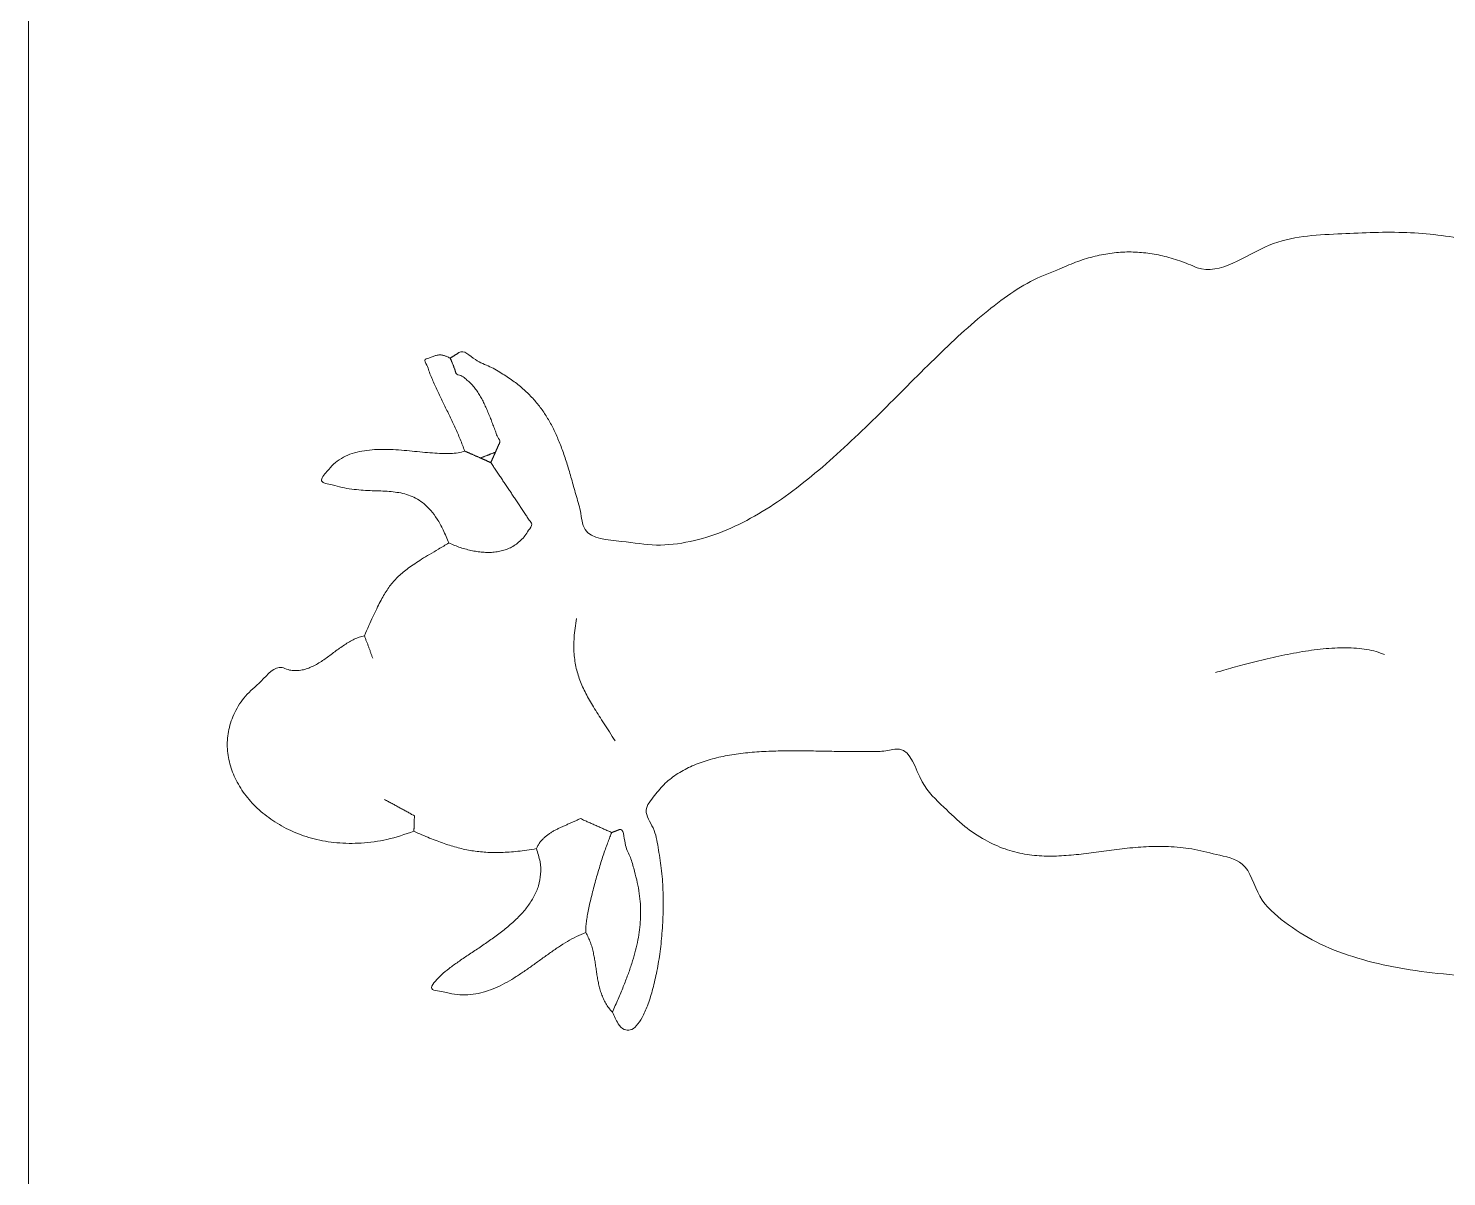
# Model space of a CAD drawing. Header units: metres. Extents: x 147 to 427, y -16 to 162.
# Drawn here: x 296.185 to 297.344, y 114.676 to 115.614 of the extents above; entities that cross this region are included whole.
import ezdxf

# ---------------------------------------------------------------- set-up
doc = ezdxf.new("R2010")
doc.units = ezdxf.units.M
doc.layers.add('1053_ARQ_BASE_MATADOURO_2_dwg', color=7, linetype='Continuous', lineweight=5, true_color=0x767676)
doc.layers.add('1053_ARQ_BASE_MATADOURO_dwg', color=7, linetype='Continuous', lineweight=5, true_color=0x767676)
doc.layers.add('A-PISO', color=7, linetype='Continuous', lineweight=5)

# ---------------------------------------------------------------- blocks, each defined once
blk = doc.blocks.new('1053_ARQ_BASE_MATADOURO_dwg-3625622-TÉRREO 1_20 - Dependente 1')
at = {"color": 253, "lineweight": 5, "true_color": 0xaaaaaa}
blk.add_line((127.7931, 117.3142), (127.7931, 109.8142), dxfattribs=at)
blk = doc.blocks.new('1053_ARQ_BASE_MATADOURO_2_dwg-3637054-TÉRREO 1_20 - Dependente 1')
at = {"layer": 'A-PISO', "color": 253, "true_color": 0xaaaaaa}
blk.add_line((127.7931, 84.1282), (127.7931, 76.6282), dxfattribs=at)
for points, knots in [([(129.7738, 81.7016), (129.782, 81.6988), (129.7978, 81.6932), (129.8231, 81.6952), (129.8466, 81.7045), (129.8684, 81.7202), (129.8885, 81.7411), (129.9068, 81.7663), (129.9232, 81.795), (129.9375, 81.8263), (129.9496, 81.8594), (129.9591, 81.8933), (129.9659, 81.9271), (129.9697, 81.9599), (129.9704, 81.9908), (129.9679, 82.0193), (129.9613, 82.0434), (129.9497, 82.0724), (129.9139, 82.0771), (129.8828, 82.0867), (129.8543, 82.0878), (129.83, 82.0835), (129.8094, 82.074), (129.792, 82.0604), (129.7771, 82.0437), (129.764, 82.0245), (129.7519, 82.0036), (129.7402, 81.9815), (129.7283, 81.9591), (129.7156, 81.9369), (129.7015, 81.9159), (129.6852, 81.8955), (129.6663, 81.8809), (129.6465, 81.8597), (129.6287, 81.8747), (129.6169, 81.8857), (129.6078, 81.9003), (129.6011, 81.9164), (129.5959, 81.9342), (129.5918, 81.9531), (129.5883, 81.973), (129.5849, 81.9934), (129.5811, 82.014), (129.5764, 82.0344), (129.5701, 82.0544), (129.562, 82.0736), (129.5512, 82.0914), (129.5374, 82.108), (129.5199, 82.1214), (129.4922, 82.1414), (129.4541, 82.1144), (129.4087, 82.1143), (129.3645, 82.1157), (129.3213, 82.1247), (129.2788, 82.138), (129.2366, 82.1548), (129.1941, 82.1738), (129.1512, 82.1936), (129.1073, 82.2132), (129.0622, 82.2311), (129.0155, 82.2463), (128.9668, 82.2572), (128.9157, 82.2631), (128.8619, 82.2601), (128.8054, 82.258), (128.7648, 82.2242), (128.7412, 82.2359), (128.7341, 82.2384), (128.7271, 82.2406), (128.7201, 82.2425), (128.7132, 82.2439), (128.7063, 82.2449), (128.6995, 82.2455), (128.6926, 82.2457), (128.6857, 82.2455), (128.6788, 82.2448), (128.6718, 82.2437), (128.6648, 82.2422), (128.6578, 82.2403), (128.6507, 82.2379), (128.6434, 82.2351), (128.6387, 82.2329), (128.6362, 82.2318)], [0, 0, 0, 0, 0.025699, 0.049728, 0.07429, 0.10075, 0.129617, 0.160848, 0.194061, 0.228689, 0.264061, 0.299459, 0.334136, 0.367371, 0.398482, 0.426901, 0.452272, 0.474673, 0.514601, 0.547499, 0.57497, 0.598786, 0.62075, 0.642358, 0.664566, 0.687782, 0.71202, 0.737049, 0.762543, 0.788164, 0.813673, 0.839001, 0.86438, 0.890422, 0.90764, 0.924078, 0.940734, 0.958191, 0.97666, 0.996106, 1.016342, 1.037112, 1.05814, 1.079183, 1.100079, 1.120793, 1.141489, 1.162566, 1.184704, 1.208798, 1.256755, 1.301685, 1.345355, 1.389026, 1.433445, 1.478912, 1.525429, 1.572822, 1.62087, 1.669398, 1.71839, 1.768076, 1.819015, 1.87216, 1.928838, 1.990677, 1.998433, 2.005974, 2.013321, 2.020506, 2.027557, 2.034511, 2.041399, 2.048262, 2.055135, 2.062058, 2.069072, 2.076212, 2.083517, 2.091025, 2.098768, 2.106779, 2.106779, 2.106779, 2.106779]), ([(128.1378, 82.1589), (128.138, 82.159), (128.1383, 82.1592), (128.1387, 82.1594), (128.1392, 82.1597), (128.1397, 82.16), (128.1401, 82.1603), (128.1406, 82.1605), (128.141, 82.1608), (128.1415, 82.1611), (128.1419, 82.1614), (128.1424, 82.1617), (128.1428, 82.1619), (128.1432, 82.1622), (128.1437, 82.1625), (128.1441, 82.1628), (128.1445, 82.1631), (128.1487, 82.1663), (128.1583, 82.156), (128.17, 82.1526), (128.1807, 82.146), (128.19, 82.1399), (128.1982, 82.1332), (128.2053, 82.1262), (128.2116, 82.1187), (128.217, 82.1107), (128.2218, 82.102), (128.2261, 82.0927), (128.23, 82.0826), (128.2336, 82.0717), (128.2371, 82.0599), (128.2405, 82.047), (128.2448, 82.0338), (128.2466, 82.0111), (128.2787, 82.0097), (128.3056, 82.0046), (128.3343, 82.0082), (128.3611, 82.0165), (128.3871, 82.0293), (128.4121, 82.0456), (128.4364, 82.0646), (128.46, 82.0856), (128.4831, 82.1077), (128.5056, 82.1303), (128.5278, 82.1526), (128.5496, 82.1737), (128.5712, 82.1931), (128.5926, 82.2097), (128.6139, 82.2234), (128.629, 82.229), (128.6362, 82.2318)], [0, 0, 0, 0, 0.0005419, 0.0010784, 0.0016149, 0.0021506, 0.0026855, 0.0032182, 0.0037493, 0.0042783, 0.0048098, 0.0053343, 0.0058567, 0.0063755, 0.0068923, 0.0074041, 0.0079133, 0.0084178, 0.0230655, 0.0363495, 0.048468, 0.0596256, 0.0700483, 0.0799668, 0.089622, 0.0992476, 0.1090601, 0.119255, 0.1300013, 0.1414479, 0.1537237, 0.1669436, 0.1812182, 0.196651, 0.2278357, 0.2565641, 0.284317, 0.3122136, 0.3409369, 0.3707541, 0.4016318, 0.4333204, 0.4654458, 0.4975436, 0.5291184, 0.5596715, 0.588736, 0.615937, 0.6410652, 0.6642098, 0.6642098, 0.6642098, 0.6642098]), ([(128.1497, 82.0829), (128.1491, 82.0845), (128.148, 82.0877), (128.146, 82.0925), (128.144, 82.0972), (128.1419, 82.102), (128.1397, 82.1066), (128.1375, 82.1113), (128.1352, 82.116), (128.1329, 82.1206), (128.1307, 82.1252), (128.1284, 82.1298), (128.1263, 82.1345), (128.1242, 82.1391), (128.1223, 82.1437), (128.1202, 82.1485), (128.1194, 82.1528), (128.1157, 82.1579), (128.1195, 82.1585), (128.1212, 82.1593), (128.123, 82.1599), (128.1245, 82.1605), (128.1258, 82.1609), (128.127, 82.1612), (128.1281, 82.1614), (128.1291, 82.1615), (128.13, 82.1615), (128.131, 82.1614), (128.1319, 82.1612), (128.1329, 82.1609), (128.134, 82.1605), (128.1351, 82.1601), (128.1364, 82.1595), (128.1373, 82.1591), (128.1378, 82.1589)], [0, 0, 0, 0, 0.005136, 0.0102834, 0.0154428, 0.0206125, 0.0257886, 0.0309663, 0.0361392, 0.041304, 0.0464532, 0.0515831, 0.0566861, 0.0617602, 0.0667993, 0.0718035, 0.0767732, 0.0817103, 0.0840379, 0.0860816, 0.0878758, 0.0894444, 0.0908231, 0.0920396, 0.0931296, 0.0941237, 0.0950701, 0.0960007, 0.0969582, 0.097978, 0.0990969, 0.1003419, 0.101745, 0.1033305, 0.1033305, 0.1033305, 0.1033305]), ([(128.1748, 82.0819), (128.1749, 82.0821), (128.175, 82.0825), (128.1753, 82.083), (128.1755, 82.0835), (128.1757, 82.084), (128.1759, 82.0845), (128.1762, 82.085), (128.1764, 82.0855), (128.1766, 82.0861), (128.1769, 82.0866), (128.1771, 82.0871), (128.1773, 82.0876), (128.1775, 82.0881), (128.1778, 82.0886), (128.178, 82.0891), (128.1782, 82.0897), (128.1791, 82.0913), (128.1762, 82.0942), (128.1752, 82.0982), (128.1735, 82.1023), (128.172, 82.1065), (128.1704, 82.1106), (128.1687, 82.1147), (128.167, 82.1187), (128.1652, 82.1226), (128.1632, 82.1264), (128.161, 82.13), (128.1587, 82.1335), (128.156, 82.1367), (128.1532, 82.1397), (128.1499, 82.1422), (128.1468, 82.145), (128.1428, 82.1453), (128.1423, 82.1474), (128.142, 82.1482), (128.1418, 82.1489), (128.1415, 82.1497), (128.1412, 82.1505), (128.1409, 82.1513), (128.1407, 82.152), (128.1404, 82.1528), (128.1401, 82.1536), (128.1398, 82.1543), (128.1395, 82.1551), (128.1391, 82.1558), (128.1388, 82.1566), (128.1385, 82.1574), (128.1382, 82.1581), (128.1379, 82.1586), (128.1378, 82.1589)], [0, 0, 0, 0, 0.00056306, 0.00112613, 0.00168919, 0.00225225, 0.00281531, 0.00337838, 0.00394144, 0.00450056, 0.00506363, 0.00562669, 0.00618975, 0.00675281, 0.00731588, 0.00787894, 0.008442, 0.00900113, 0.01332321, 0.0176986, 0.02210975, 0.0265367, 0.03096363, 0.03537533, 0.03975273, 0.04408537, 0.0483627, 0.05258208, 0.05674979, 0.06088034, 0.0649954, 0.06913603, 0.07334712, 0.0776958, 0.07853314, 0.07936641, 0.08019582, 0.08102121, 0.08184469, 0.08266427, 0.08348289, 0.0842996, 0.0851163, 0.08593492, 0.0867545, 0.08757798, 0.08840337, 0.08923278, 0.09006605, 0.09090339, 0.09090339, 0.09090339, 0.09090339]), ([(128.1367, 82.0077), (128.1352, 82.0113), (128.1325, 82.0181), (128.1275, 82.027), (128.1224, 82.0341), (128.1169, 82.0396), (128.1112, 82.0437), (128.1053, 82.0465), (128.0991, 82.0484), (128.0927, 82.0494), (128.0861, 82.05), (128.0793, 82.0503), (128.0722, 82.0505), (128.0648, 82.0509), (128.0573, 82.0517), (128.049, 82.0529), (128.0419, 82.0555), (128.0292, 82.0571), (128.0375, 82.0665), (128.0421, 82.0723), (128.0488, 82.0771), (128.0559, 82.0804), (128.0637, 82.0826), (128.0719, 82.0838), (128.0804, 82.0843), (128.0891, 82.0842), (128.0979, 82.0836), (128.1066, 82.0828), (128.115, 82.082), (128.1231, 82.0813), (128.1308, 82.0808), (128.1378, 82.0807), (128.1441, 82.0812), (128.1479, 82.0823), (128.1497, 82.0829)], [0, 0, 0, 0, 0.0118376, 0.0219257, 0.0305861, 0.0381701, 0.0450255, 0.0514897, 0.0578321, 0.0642461, 0.0708371, 0.0776688, 0.084757, 0.0921224, 0.0997885, 0.1078129, 0.116293, 0.1253713, 0.1342242, 0.1423501, 0.1501659, 0.1579821, 0.1659954, 0.1742806, 0.1828287, 0.1915662, 0.2003895, 0.2091536, 0.2177128, 0.2259123, 0.2336036, 0.2406499, 0.2469581, 0.2525077, 0.2525077, 0.2525077, 0.2525077]), ([(128.1497, 82.0829), (128.15, 82.0828), (128.1505, 82.0825), (128.1513, 82.0822), (128.1521, 82.0818), (128.1529, 82.0815), (128.1537, 82.0811), (128.1545, 82.0807), (128.1553, 82.0804), (128.1561, 82.08), (128.1569, 82.0797), (128.1577, 82.0793), (128.1585, 82.079), (128.1593, 82.0786), (128.1601, 82.0783), (128.1609, 82.0779), (128.1617, 82.0776), (128.1622, 82.0773), (128.1625, 82.0772)], [0, 0, 0, 0, 0.00087806, 0.00175219, 0.00262631, 0.00350044, 0.0043785, 0.00525263, 0.00612675, 0.00700087, 0.00787894, 0.00875306, 0.00962719, 0.01050131, 0.01137938, 0.0122535, 0.01312762, 0.01400175, 0.01400175, 0.01400175, 0.01400175]), ([(128.1625, 82.0772), (128.1628, 82.0773), (128.1633, 82.0775), (128.1641, 82.0778), (128.1649, 82.0781), (128.1657, 82.0784), (128.1665, 82.0787), (128.1673, 82.079), (128.168, 82.0793), (128.1688, 82.0796), (128.1696, 82.0799), (128.1703, 82.0802), (128.1711, 82.0805), (128.1718, 82.0808), (128.1726, 82.0811), (128.1733, 82.0814), (128.1741, 82.0817), (128.1746, 82.0818), (128.1748, 82.0819)], [0, 0, 0, 0, 0.00087982, 0.0017485, 0.00260975, 0.00345802, 0.00430257, 0.00513413, 0.00596197, 0.00677868, 0.00759539, 0.00840467, 0.0092121, 0.01001396, 0.01081582, 0.01161211, 0.0124084, 0.01320098, 0.01320098, 0.01320098, 0.01320098]), ([(128.171, 82.0734), (128.1711, 82.0736), (128.1713, 82.074), (128.1715, 82.0745), (128.1718, 82.0751), (128.172, 82.0756), (128.1722, 82.0762), (128.1725, 82.0767), (128.1727, 82.0773), (128.173, 82.0778), (128.1732, 82.0783), (128.1734, 82.0788), (128.1737, 82.0794), (128.1739, 82.0799), (128.1741, 82.0804), (128.1743, 82.0809), (128.1746, 82.0814), (128.1747, 82.0818), (128.1748, 82.0819)], [0, 0, 0, 0, 0.000622125, 0.001236375, 0.001845375, 0.002445188, 0.003042376, 0.003630376, 0.004215749, 0.004793249, 0.005370749, 0.005943, 0.006513937, 0.007080937, 0.007647937, 0.008211, 0.008774063, 0.009334499, 0.009334499, 0.009334499, 0.009334499]), ([(128.1367, 82.0077), (128.1383, 82.007), (128.1414, 82.0057), (128.1462, 82.0039), (128.151, 82.0025), (128.1559, 82.0013), (128.1608, 82.0005), (128.1656, 82), (128.1703, 81.9999), (128.175, 82.0003), (128.1795, 82.0011), (128.1839, 82.0024), (128.1881, 82.0043), (128.192, 82.0068), (128.1957, 82.0099), (128.1992, 82.0137), (128.2016, 82.0181), (128.2059, 82.0227), (128.2022, 82.0263), (128.2004, 82.0295), (128.1983, 82.0327), (128.1962, 82.0358), (128.1941, 82.039), (128.192, 82.0421), (128.1899, 82.0453), (128.1878, 82.0484), (128.1857, 82.0515), (128.1836, 82.0547), (128.1815, 82.0578), (128.1794, 82.0609), (128.1773, 82.064), (128.1752, 82.0672), (128.1731, 82.0703), (128.1717, 82.0724), (128.171, 82.0734)], [0, 0, 0, 0, 0.0050781, 0.0101611, 0.0152203, 0.020229, 0.0251688, 0.0300182, 0.0347755, 0.0394408, 0.0440355, 0.0485843, 0.0531352, 0.0577492, 0.0625111, 0.0675039, 0.0728274, 0.0785776, 0.0823714, 0.0861636, 0.0899496, 0.093734, 0.0975136, 0.1012917, 0.1050683, 0.1088421, 0.1126112, 0.1163815, 0.1201471, 0.1239139, 0.1276774, 0.1314421, 0.1352068, 0.1389715, 0.1389715, 0.1389715, 0.1389715]), ([(128.1625, 82.0772), (128.1627, 82.0771), (128.163, 82.0769), (128.1636, 82.0767), (128.1642, 82.0764), (128.1647, 82.0762), (128.1653, 82.076), (128.1658, 82.0757), (128.1663, 82.0755), (128.1669, 82.0753), (128.1674, 82.075), (128.1679, 82.0748), (128.1684, 82.0746), (128.169, 82.0743), (128.1695, 82.0741), (128.17, 82.0739), (128.1705, 82.0736), (128.1708, 82.0735), (128.171, 82.0734)], [0, 0, 0, 0, 0.000622124, 0.001236375, 0.001845375, 0.002445187, 0.003042375, 0.003630375, 0.00421575, 0.00479325, 0.005370749, 0.005943, 0.006513937, 0.007080937, 0.007647937, 0.008211, 0.008774062, 0.0093345, 0.0093345, 0.0093345, 0.0093345]), ([(128.2704, 81.6241), (128.2718, 81.6209), (128.2741, 81.6156), (128.2791, 81.6095), (128.2856, 81.6089), (128.2908, 81.6133), (128.2953, 81.6202), (128.2995, 81.63), (128.3033, 81.6421), (128.3066, 81.6562), (128.3093, 81.6719), (128.3111, 81.6887), (128.312, 81.7063), (128.3119, 81.724), (128.3107, 81.7416), (128.3077, 81.7586), (128.3053, 81.7745), (128.2944, 81.7888), (128.3051, 81.8013), (128.3131, 81.8115), (128.3239, 81.8196), (128.3357, 81.8258), (128.3488, 81.8305), (128.3627, 81.8338), (128.3773, 81.836), (128.3924, 81.8372), (128.4078, 81.8378), (128.4232, 81.8379), (128.4385, 81.8376), (128.4533, 81.8373), (128.4676, 81.837), (128.4811, 81.8373), (128.4933, 81.8371), (128.5134, 81.843), (128.5207, 81.8105), (128.5403, 81.793), (128.5572, 81.7761), (128.5741, 81.7648), (128.5907, 81.7572), (128.6071, 81.753), (128.6233, 81.7514), (128.6394, 81.7519), (128.6557, 81.7535), (128.6722, 81.7558), (128.6892, 81.758), (128.7068, 81.7596), (128.7251, 81.7597), (128.7445, 81.758), (128.7641, 81.7527), (128.7906, 81.7477), (128.7967, 81.7167), (128.82, 81.697), (128.8456, 81.6803), (128.876, 81.6686), (128.9094, 81.6604), (128.9455, 81.6553), (128.9834, 81.6527), (129.0224, 81.6519), (129.0618, 81.6525), (129.1007, 81.6539), (129.1384, 81.6554), (129.1741, 81.6566), (129.207, 81.6569), (129.2367, 81.656), (129.2609, 81.6522), (129.2899, 81.648), (129.2944, 81.6159), (129.3165, 81.5973), (129.3404, 81.5868), (129.367, 81.5863), (129.3948, 81.5927), (129.4239, 81.6049), (129.4539, 81.6218), (129.4843, 81.6423), (129.5147, 81.6654), (129.5444, 81.6899), (129.5729, 81.7149), (129.5997, 81.7392), (129.6239, 81.7619), (129.6459, 81.7812), (129.6627, 81.7981), (129.6814, 81.8073), (129.686, 81.8256), (129.6942, 81.8424), (129.7025, 81.8621), (129.7121, 81.883), (129.7226, 81.905), (129.7341, 81.9272), (129.7466, 81.9492), (129.76, 81.9704), (129.7742, 81.9902), (129.7894, 82.0081), (129.8055, 82.0236), (129.8225, 82.0359), (129.8406, 82.0449), (129.8597, 82.0485), (129.8799, 82.0505), (129.8929, 82.0387), (129.8997, 82.0414), (129.9001, 82.0416), (129.9005, 82.0418), (129.9009, 82.0419), (129.9013, 82.0421), (129.9017, 82.0423), (129.902, 82.0424), (129.9024, 82.0426), (129.9028, 82.0428), (129.9031, 82.0429), (129.9035, 82.0431), (129.9038, 82.0432), (129.9042, 82.0434), (129.9045, 82.0435), (129.9048, 82.0436), (129.9056, 82.044), (129.9057, 82.0421), (129.9066, 82.041), (129.9076, 82.0394), (129.9087, 82.038), (129.91, 82.0365), (129.9113, 82.0351), (129.9128, 82.0337), (129.9143, 82.0323), (129.9159, 82.031), (129.9175, 82.0297), (129.9191, 82.0285), (129.9207, 82.0274), (129.9223, 82.0263), (129.9239, 82.0254), (129.9254, 82.0246), (129.9304, 82.0227), (129.9288, 82.0118), (129.9322, 82.0023), (129.9336, 81.9926), (129.9346, 81.9841), (129.9349, 81.9763), (129.9345, 81.9691), (129.9333, 81.9625), (129.9314, 81.9563), (129.9286, 81.9503), (129.925, 81.9446), (129.9205, 81.9388), (129.9152, 81.9329), (129.9089, 81.9268), (129.9017, 81.9203), (129.8936, 81.9132), (129.8878, 81.9084), (129.8848, 81.9058)], [0, 0, 0, 0, 0.010571, 0.017391, 0.022385, 0.028342, 0.036587, 0.047233, 0.060042, 0.074659, 0.090698, 0.107753, 0.125424, 0.143316, 0.161054, 0.178295, 0.194748, 0.21021, 0.224137, 0.237373, 0.250457, 0.263771, 0.277541, 0.291838, 0.306638, 0.321832, 0.337274, 0.352767, 0.368104, 0.383062, 0.397417, 0.410943, 0.423437, 0.434721, 0.46711, 0.494451, 0.517657, 0.537695, 0.55555, 0.572131, 0.588182, 0.6042, 0.620474, 0.637125, 0.654211, 0.671801, 0.690047, 0.709226, 0.729793, 0.752353, 0.782482, 0.8118, 0.842065, 0.874258, 0.908691, 0.945222, 0.983418, 1.02268, 1.062299, 1.101512, 1.139512, 1.175493, 1.208652, 1.238246, 1.263653, 1.284556, 1.317568, 1.344515, 1.369067, 1.39451, 1.422718, 1.454239, 1.488817, 1.525777, 1.564219, 1.60313, 1.641415, 1.677951, 1.711577, 1.741137, 1.765473, 1.783491, 1.799781, 1.81892, 1.840364, 1.863581, 1.88804, 1.913229, 1.938654, 1.96385, 1.988389, 2.01192, 2.034187, 2.055107, 2.074846, 2.093951, 2.113399, 2.134528, 2.134965, 2.135398, 2.135826, 2.13625, 2.136667, 2.13708, 2.137486, 2.137889, 2.138282, 2.138674, 2.139058, 2.139438, 2.139811, 2.140179, 2.140539, 2.140898, 2.142452, 2.144111, 2.145868, 2.147714, 2.149633, 2.151615, 2.153639, 2.155694, 2.157757, 2.159812, 2.16184, 2.163826, 2.165749, 2.167591, 2.169333, 2.170961, 2.182965, 2.193684, 2.203252, 2.211814, 2.219538, 2.226609, 2.233243, 2.239673, 2.246143, 2.252884, 2.260107, 2.267989, 2.276689, 2.286336, 2.297054, 2.308948, 2.308948, 2.308948, 2.308948]), ([(128.0677, 81.9318), (128.0689, 81.9346), (128.0713, 81.9398), (128.0746, 81.9472), (128.0776, 81.9537), (128.0805, 81.9595), (128.0833, 81.9646), (128.0861, 81.9692), (128.089, 81.9733), (128.0922, 81.9771), (128.0956, 81.9806), (128.0995, 81.984), (128.1039, 81.9874), (128.109, 81.9909), (128.1147, 81.9946), (128.1212, 81.9986), (128.1287, 82.0029), (128.1339, 82.006), (128.1367, 82.0077)], [0, 0, 0, 0, 0.0091193, 0.0171887, 0.0243486, 0.030738, 0.0365084, 0.0418097, 0.0468059, 0.0516646, 0.0565682, 0.061684, 0.0671878, 0.0732363, 0.0799898, 0.087589, 0.0961828, 0.1059067, 0.1059067, 0.1059067, 0.1059067]), ([(128.2726, 81.846), (128.271, 81.8484), (128.2681, 81.8531), (128.2637, 81.8598), (128.2597, 81.8661), (128.2559, 81.8721), (128.2525, 81.8778), (128.2494, 81.8833), (128.2467, 81.8887), (128.2443, 81.8941), (128.2424, 81.8996), (128.2408, 81.9052), (128.2397, 81.911), (128.239, 81.9172), (128.2388, 81.9237), (128.2391, 81.9307), (128.2398, 81.9382), (128.2406, 81.9434), (128.2411, 81.9461)], [0, 0, 0, 0, 0.008568, 0.0165618, 0.0240385, 0.0310602, 0.0376856, 0.0439819, 0.050021, 0.0558813, 0.061653, 0.0674354, 0.0733355, 0.0794663, 0.0859445, 0.0928831, 0.1003934, 0.1085838, 0.1085838, 0.1085838, 0.1085838]), ([(128.0677, 81.9318), (128.0663, 81.9315), (128.0635, 81.9308), (128.0594, 81.9291), (128.0553, 81.927), (128.0514, 81.9244), (128.0474, 81.9217), (128.0435, 81.9188), (128.0396, 81.9158), (128.0356, 81.9129), (128.0316, 81.9102), (128.0275, 81.9078), (128.0233, 81.9058), (128.019, 81.9043), (128.0145, 81.9034), (128.0099, 81.9033), (128.0051, 81.9039), (127.9956, 81.9089), (127.9837, 81.894), (127.9704, 81.8837), (127.9614, 81.8696), (127.9564, 81.8555), (127.9551, 81.8411), (127.9573, 81.8269), (127.9626, 81.8133), (127.9707, 81.8006), (127.9815, 81.7891), (127.9945, 81.7792), (128.0097, 81.7711), (128.0268, 81.7653), (128.0455, 81.7621), (128.0656, 81.7619), (128.0869, 81.7648), (128.1008, 81.7695), (128.1081, 81.772)], [0, 0, 0, 0, 0.0043035, 0.008717, 0.0132734, 0.0179821, 0.0228081, 0.0277167, 0.0326558, 0.0375775, 0.0424287, 0.0471823, 0.0518194, 0.0563579, 0.0608465, 0.0653953, 0.0701541, 0.0753188, 0.0957175, 0.1135074, 0.1293936, 0.1440861, 0.1582275, 0.1723348, 0.1867646, 0.2017346, 0.21736, 0.2336971, 0.2507931, 0.2687054, 0.287546, 0.3074743, 0.3287353, 0.3516369, 0.3516369, 0.3516369, 0.3516369]), ([(128.0745, 81.9134), (128.0744, 81.9138), (128.0741, 81.9146), (128.0737, 81.9157), (128.0733, 81.9168), (128.0729, 81.918), (128.0725, 81.9191), (128.0721, 81.9203), (128.0717, 81.9214), (128.0712, 81.9226), (128.0708, 81.9237), (128.0704, 81.9249), (128.0699, 81.926), (128.0695, 81.9272), (128.069, 81.9283), (128.0686, 81.9295), (128.0682, 81.9306), (128.0679, 81.9314), (128.0677, 81.9318)], [0, 0, 0, 0, 0.00119805, 0.0023986, 0.00360366, 0.00481506, 0.00603112, 0.00724981, 0.00847033, 0.00969637, 0.01092521, 0.01215493, 0.0133865, 0.01462084, 0.01585798, 0.01709418, 0.01833038, 0.01956844, 0.01956844, 0.01956844, 0.01956844]), ([(128.7634, 81.9018), (128.7656, 81.9024), (128.7704, 81.9038), (128.7778, 81.9059), (128.7858, 81.9081), (128.7944, 81.9103), (128.8034, 81.9126), (128.8127, 81.9147), (128.8223, 81.9167), (128.832, 81.9185), (128.8416, 81.92), (128.8512, 81.9212), (128.8606, 81.9219), (128.8698, 81.9221), (128.8785, 81.9218), (128.8868, 81.9208), (128.8945, 81.9191), (128.8992, 81.9173), (128.9015, 81.9164)], [0, 0, 0, 0, 0.006991, 0.0147354, 0.0231225, 0.0320282, 0.0413461, 0.0509557, 0.0607474, 0.0706087, 0.0804411, 0.0901357, 0.0996013, 0.1087491, 0.1175116, 0.1258292, 0.1336777, 0.1410678, 0.1410678, 0.1410678, 0.1410678]), ([(128.1081, 81.772), (128.1081, 81.7723), (128.1081, 81.7728), (128.1082, 81.7736), (128.1083, 81.7744), (128.1083, 81.7752), (128.1084, 81.776), (128.1084, 81.7768), (128.1084, 81.7776), (128.1085, 81.7784), (128.1085, 81.7791), (128.1085, 81.7799), (128.1085, 81.7807), (128.1085, 81.7815), (128.1085, 81.7823), (128.1086, 81.783), (128.1085, 81.7838), (128.1087, 81.785), (128.1069, 81.7853), (128.1056, 81.7863), (128.1041, 81.7871), (128.1026, 81.788), (128.1011, 81.7888), (128.0996, 81.7896), (128.0981, 81.7905), (128.0965, 81.7913), (128.095, 81.7921), (128.0935, 81.793), (128.0919, 81.7938), (128.0904, 81.7946), (128.0888, 81.7954), (128.0873, 81.7963), (128.0857, 81.7971), (128.0847, 81.7976), (128.0842, 81.7979)], [0, 0, 0, 0, 0.00079316, 0.00158557, 0.00238096, 0.00317701, 0.0039732, 0.00476927, 0.00556433, 0.00635692, 0.0071488, 0.0079361, 0.00872199, 0.00950217, 0.01027926, 0.01104966, 0.01181526, 0.01257291, 0.01427221, 0.01598111, 0.01769456, 0.01941496, 0.02113904, 0.02287026, 0.02460387, 0.02634336, 0.02808416, 0.02982977, 0.03157781, 0.03332816, 0.03507983, 0.03683392, 0.03858671, 0.04034324, 0.04034324, 0.04034324, 0.04034324]), ([(128.2083, 81.7578), (128.2087, 81.7587), (128.2095, 81.7604), (128.211, 81.7627), (128.2128, 81.7649), (128.2146, 81.7668), (128.2167, 81.7685), (128.2189, 81.7701), (128.2212, 81.7716), (128.2236, 81.7729), (128.2261, 81.7742), (128.2286, 81.7754), (128.2312, 81.7765), (128.2338, 81.7777), (128.2365, 81.7788), (128.2391, 81.78), (128.2417, 81.7809), (128.244, 81.7829), (128.2459, 81.7815), (128.2475, 81.7809), (128.2491, 81.7802), (128.2507, 81.7795), (128.2523, 81.7788), (128.2539, 81.7781), (128.2555, 81.7774), (128.2571, 81.7766), (128.2587, 81.7759), (128.2603, 81.7752), (128.2619, 81.7745), (128.2635, 81.7738), (128.2651, 81.7731), (128.2667, 81.7724), (128.2683, 81.7717), (128.2694, 81.7712), (128.2699, 81.771)], [0, 0, 0, 0, 0.00287585, 0.0056514, 0.00836777, 0.01105314, 0.01373904, 0.01643754, 0.01916298, 0.02191665, 0.02470851, 0.02752614, 0.03036956, 0.03322814, 0.03609938, 0.03896841, 0.04183289, 0.04467968, 0.04643187, 0.04818012, 0.0499323, 0.05168055, 0.05343274, 0.05518099, 0.05693318, 0.05868143, 0.06043362, 0.06218187, 0.06393405, 0.0656823, 0.06743449, 0.06918274, 0.07093493, 0.07268318, 0.07268318, 0.07268318, 0.07268318]), ([(128.1081, 81.772), (128.1103, 81.771), (128.1146, 81.7691), (128.1209, 81.7665), (128.127, 81.7641), (128.1328, 81.762), (128.1386, 81.7601), (128.1442, 81.7585), (128.1499, 81.7571), (128.1555, 81.7561), (128.1612, 81.7553), (128.1671, 81.7548), (128.1732, 81.7546), (128.1795, 81.7546), (128.1862, 81.755), (128.1932, 81.7556), (128.2006, 81.7566), (128.2057, 81.7574), (128.2083, 81.7578)], [0, 0, 0, 0, 0.0072307, 0.0140717, 0.0205824, 0.0268134, 0.0328275, 0.0386801, 0.0444359, 0.0501615, 0.0559287, 0.0618015, 0.0678547, 0.0741541, 0.0807752, 0.0877785, 0.0952361, 0.1032069, 0.1032069, 0.1032069, 0.1032069]), ([(128.2486, 81.6892), (128.2486, 81.6904), (128.2486, 81.6929), (128.249, 81.697), (128.2497, 81.7016), (128.2506, 81.7068), (128.2517, 81.7123), (128.2531, 81.718), (128.2546, 81.724), (128.2562, 81.7301), (128.2579, 81.7362), (128.2597, 81.7422), (128.2615, 81.7479), (128.2633, 81.7535), (128.2651, 81.7586), (128.2668, 81.7632), (128.2683, 81.7673), (128.2694, 81.7698), (128.2699, 81.771)], [0, 0, 0, 0, 0.0034375, 0.00755779, 0.01228002, 0.01751275, 0.02316588, 0.02913778, 0.03533449, 0.04165586, 0.04800577, 0.05427946, 0.06038067, 0.06620786, 0.07166462, 0.07664712, 0.08105968, 0.08479972, 0.08479972, 0.08479972, 0.08479972]), ([(128.2704, 81.6241), (128.272, 81.6277), (128.275, 81.6346), (128.2793, 81.6448), (128.283, 81.6544), (128.2862, 81.6636), (128.2888, 81.6724), (128.2909, 81.681), (128.2924, 81.6894), (128.2933, 81.6978), (128.2936, 81.7062), (128.2932, 81.7148), (128.2921, 81.7235), (128.2903, 81.7326), (128.2878, 81.7419), (128.2849, 81.7525), (128.2798, 81.7603), (128.2798, 81.7749), (128.2757, 81.7732), (128.2754, 81.7731), (128.275, 81.7729), (128.2747, 81.7728), (128.2743, 81.7727), (128.2739, 81.7725), (128.2735, 81.7724), (128.2731, 81.7722), (128.2728, 81.7721), (128.2724, 81.7719), (128.272, 81.7718), (128.2715, 81.7716), (128.2711, 81.7714), (128.2707, 81.7713), (128.2703, 81.7711), (128.27, 81.771), (128.2699, 81.771)], [0, 0, 0, 0, 0.0117195, 0.0226729, 0.032948, 0.042629, 0.0518187, 0.0606169, 0.0691427, 0.0775195, 0.0858853, 0.0943764, 0.1031379, 0.1123121, 0.1220337, 0.1324326, 0.1436315, 0.155747, 0.1561034, 0.1564727, 0.1568495, 0.1572393, 0.1576347, 0.1580393, 0.1584495, 0.158869, 0.1592904, 0.1597173, 0.1601479, 0.1605841, 0.1610222, 0.1614621, 0.161902, 0.1623475, 0.1623475, 0.1623475, 0.1623475]), ([(128.2083, 81.7578), (128.2094, 81.7543), (128.2117, 81.7475), (128.2121, 81.7371), (128.2103, 81.7274), (128.2065, 81.7185), (128.2012, 81.7103), (128.1946, 81.7027), (128.187, 81.6956), (128.1787, 81.6889), (128.17, 81.6826), (128.1612, 81.6766), (128.1526, 81.6709), (128.1445, 81.6654), (128.1372, 81.6601), (128.1306, 81.6548), (128.1263, 81.65), (128.1194, 81.6421), (128.1331, 81.6409), (128.1408, 81.6384), (128.1502, 81.6381), (128.1587, 81.6389), (128.1669, 81.6409), (128.1749, 81.6439), (128.1825, 81.6476), (128.19, 81.652), (128.1974, 81.6568), (128.2046, 81.6619), (128.2118, 81.6671), (128.219, 81.6723), (128.2262, 81.6773), (128.2335, 81.6819), (128.2409, 81.686), (128.2461, 81.6882), (128.2486, 81.6892)], [0, 0, 0, 0, 0.011231, 0.0213345, 0.0308988, 0.0403986, 0.0501251, 0.0602117, 0.0706467, 0.0813397, 0.0921256, 0.1028194, 0.1132093, 0.1230803, 0.1322112, 0.1404225, 0.1475837, 0.1537046, 0.1639829, 0.1733994, 0.1822451, 0.1907688, 0.1991799, 0.2076115, 0.2161478, 0.2248129, 0.2336041, 0.2424777, 0.251381, 0.2602504, 0.2690294, 0.2776637, 0.286126, 0.2944156, 0.2944156, 0.2944156, 0.2944156]), ([(128.2486, 81.6892), (128.2493, 81.6879), (128.2508, 81.6853), (128.2525, 81.6811), (128.2538, 81.677), (128.2549, 81.6727), (128.2557, 81.6684), (128.2564, 81.6642), (128.257, 81.6599), (128.2576, 81.6556), (128.2583, 81.6514), (128.2591, 81.6472), (128.2601, 81.6431), (128.2614, 81.639), (128.263, 81.6351), (128.2649, 81.6312), (128.2674, 81.6275), (128.2694, 81.6253), (128.2704, 81.6241)], [0, 0, 0, 0, 0.00454523, 0.0089928, 0.01338563, 0.01775066, 0.02210137, 0.02644313, 0.03077251, 0.03508499, 0.03937227, 0.04363078, 0.04786344, 0.0520829, 0.0563165, 0.06060731, 0.06501681, 0.06962195, 0.06962195, 0.06962195, 0.06962195])]:
    blk.add_open_spline(points, degree=3, knots=knots, dxfattribs=at)

msp = doc.modelspace()

# ---------------------------------------------------------------- block references
at = {"layer": '1053_ARQ_BASE_MATADOURO_2_dwg', "color": 253, "true_color": 0xaaaaaa}
msp.add_blockref('1053_ARQ_BASE_MATADOURO_2_dwg-3637054-TÉRREO 1_20 - Dependente 1', (168.392, 33.186), dxfattribs=at)
at = {"layer": '1053_ARQ_BASE_MATADOURO_dwg', "color": 253, "true_color": 0xaaaaaa}
msp.add_blockref('1053_ARQ_BASE_MATADOURO_dwg-3625622-TÉRREO 1_20 - Dependente 1', (168.392, 0), dxfattribs=at)

doc.saveas('drawing.dxf')
